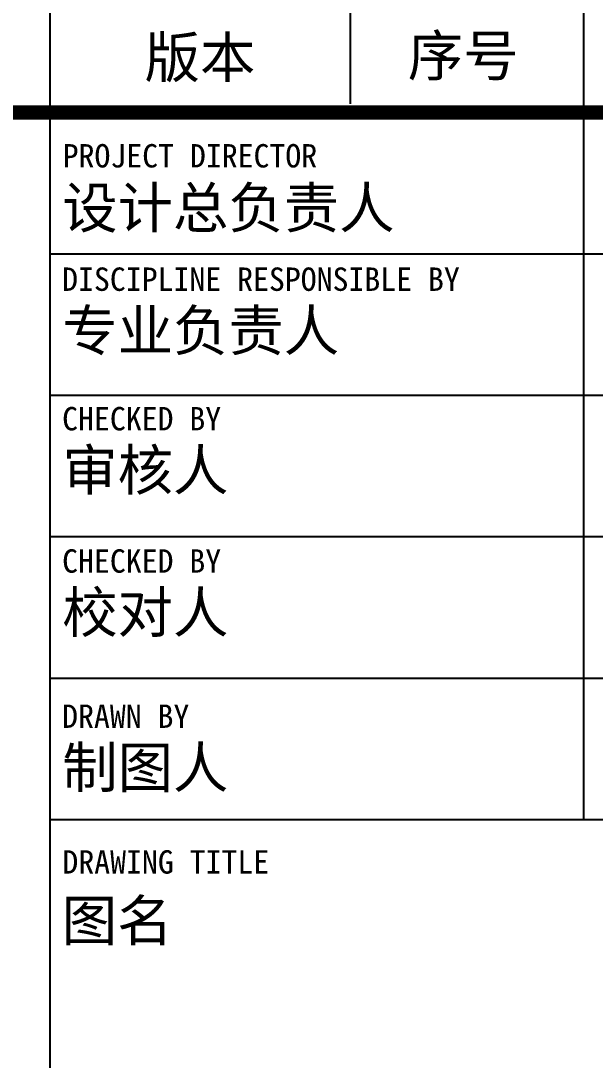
# Model space of a CAD drawing. Header units: millimetres. Extents: x 34817 to 170845, y 26625 to 47482.
# Drawn here: x 53724 to 55002, y 32869 to 35184 of the extents above; entities that cross this region are included whole.
import ezdxf
from ezdxf.enums import TextEntityAlignment as Align

# ---------------------------------------------------------------- set-up
doc = ezdxf.new("R2010")
doc.units = ezdxf.units.MM
doc.layers.get('0').update_dxf_attribs({"color": 142})
doc.layers.add('A-LIBRARY-图框', color=13, linetype='Continuous')
doc.styles.add('黑体', font='simhei_0.ttf')

# ---------------------------------------------------------------- blocks, each defined once
blk = doc.blocks.new('A$A20FB58630')
for p, q in [((557.471, 6.982), (557.471, 413.018)), ((592.383, 87.782), (592.383, 351.913)), ((577.117, 134.63), (577.117, 167.578)), ((557.471, 124.806), (623.105, 124.806)), ((557.471, 115.55), (623.105, 115.55)), ((557.471, 106.294), (623.105, 106.294)), ((557.471, 97.038), (623.105, 97.038)), ((557.471, 87.782), (623.105, 87.782))]:
    blk.add_line(p, q)
at = {"const_width": 0.938}
blk.add_lwpolyline([(623.105, 134.062), (553.281, 134.062)], dxfattribs=at)
at = {"style": '黑体'}
for s, height, p in [('序号', 2.6552, (580.87, 136.447)), ('版本', 2.6552, (563.656, 136.335)), ('PROJECT DIRECTOR', 1.52942, (558.296, 130.455)), ('设计总负责人', 2.6552, (558.269, 126.49)), ('DISCIPLINE RESPONSIBLE BY', 1.52942, (558.261, 122.379)), ('专业负责人', 2.6552, (558.269, 118.459)), ('CHECKED BY', 1.5294, (558.261, 113.248)), ('审核人', 2.6552, (558.269, 109.329)), ('CHECKED BY', 1.5294, (558.261, 103.934)), ('校对人', 2.6552, (558.269, 100.015)), ('DRAWN BY', 1.5294, (558.261, 93.777)), ('制图人', 2.6552, (558.269, 89.858)), ('DRAWING TITLE', 1.52942, (558.279, 84.239)), ('图名', 2.6552, (558.24, 79.84))]:
    blk.add_text(s, height=height, dxfattribs=at).set_placement(p)
for tag, height, p in [('XXX', 3.5, (589.825, 374.913)), ('材料清单', 2.5, (592.383, 64.413)), ('1:60', 2.5, (579.325, 35.913)), ('2019.05', 2.5, (611.825, 35.913)), ('PL-00', 2.5, (592.325, 26.913))]:
    blk.add_attdef(tag, text='', height=height, dxfattribs=at).set_placement(p, align=Align.MIDDLE_CENTER)
blk.add_attdef('XXX室内装饰设计施工图', text='', height=3.5, rotation=90, dxfattribs=at).set_placement((577.325, 253.913), align=Align.MIDDLE_CENTER)

msp = doc.modelspace()

# ---------------------------------------------------------------- block references
at = {"layer": 'A-LIBRARY-图框', "xscale": 34.03219720310778, "yscale": 34.03219720310778, "zscale": 34.03219720310778}
msp.add_blockref('A$A20FB58630', (34817.1, 30418.1), dxfattribs=at)

doc.saveas('drawing.dxf')
